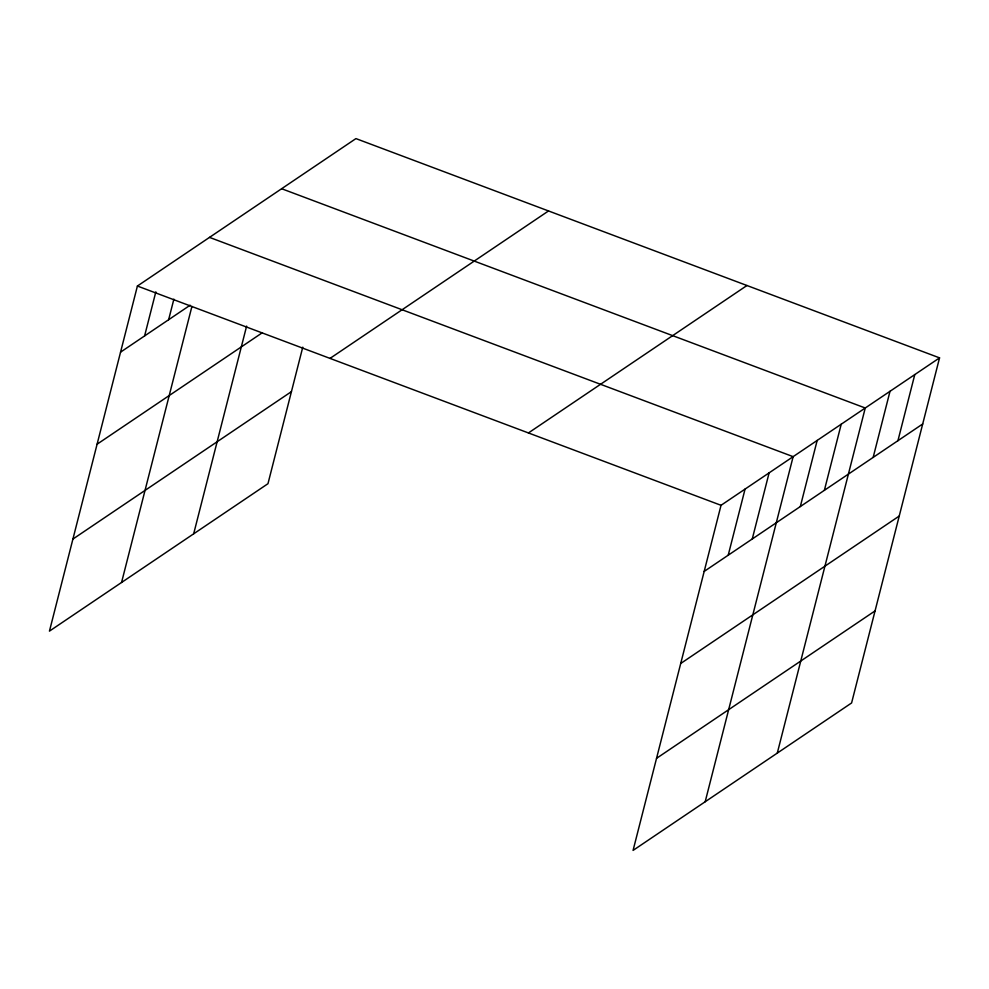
<?xml version="1.0" encoding="UTF-8"?>
<svg xmlns="http://www.w3.org/2000/svg" width="989" height="989" viewBox="0 0 989 989"><rect width="100%" height="100%" fill="white"/><g stroke="black" fill="none" stroke-linecap="round" stroke-linejoin="round"><path stroke-width="1.48" d="M939.55 357.87L721.03 505.305L633.071 850.404L851.591 702.969L939.55 357.87L355.929 138.596L137.409 286.031L49.45 631.13L267.97 483.695L302.77 347.164M144.604 335.926L155.829 291.854M168.637 319.707L173.879 299.148M121.56 582.472L191.915 306.466M193.671 533.825L246.62 326.11M728.213 555.2L745.063 489.085M752.258 538.993L769.108 472.878M705.182 801.758L793.141 456.658L209.52 237.385M800.324 506.553L817.174 440.439M824.369 490.334L841.219 424.219M777.292 753.099L865.251 408L281.642 188.726M873.163 457.4L890.013 391.285M897.938 440.686L914.788 374.571M120.559 352.146L190.148 305.205M97.095 444.209L262.369 332.7M330.005 358.401L548.524 210.954M72.914 539.067L291.434 391.632M528.435 432.947L746.955 285.512M704.18 571.419L922.7 423.984M680.716 663.483L899.236 516.048M656.535 758.34L875.055 610.905M137.409 286.031L721.03 505.305"/></g></svg>
